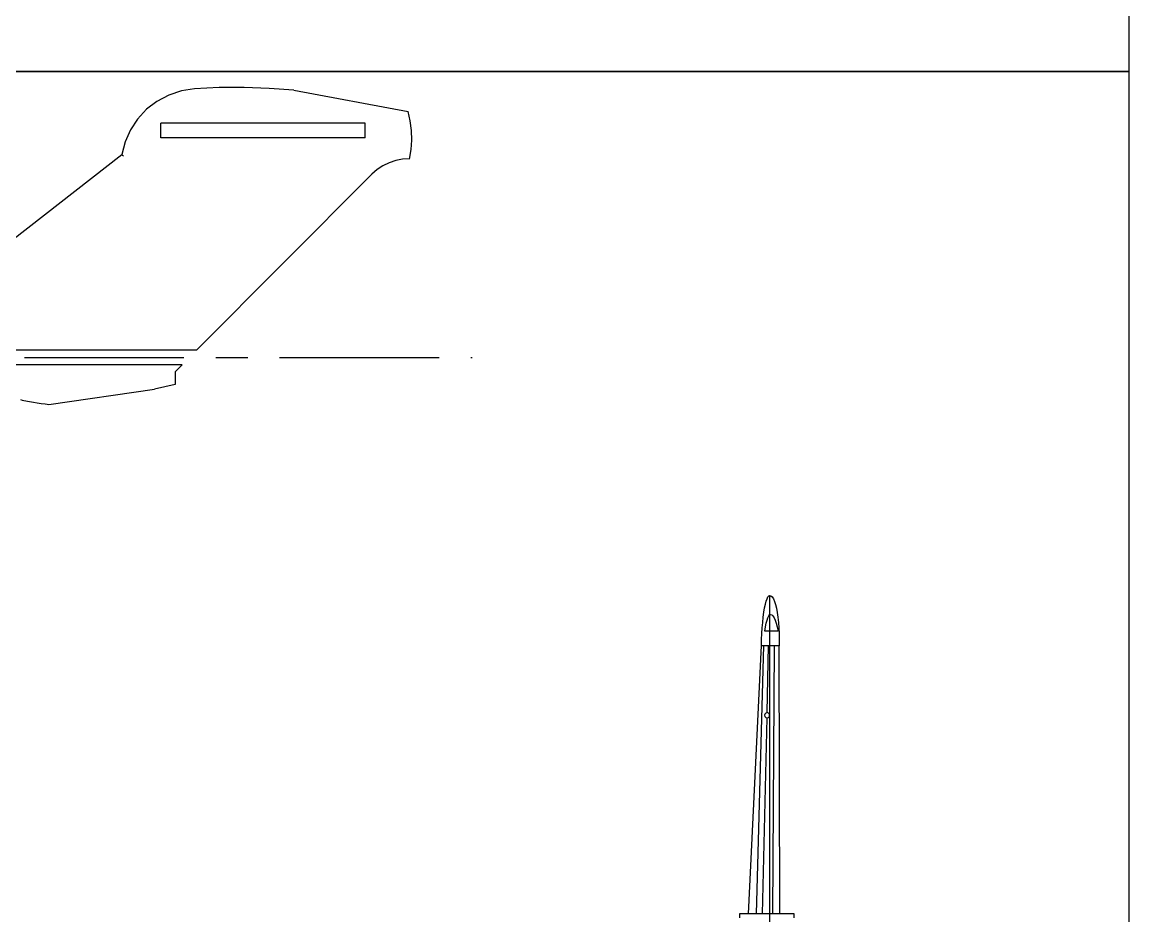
# Model space of a CAD drawing. Header units: inches. Extents: x 17 to 413, y 34 to 164.
# Drawn here: x 99.42 to 116.77, y 71.46 to 85.46 of the extents above; entities that cross this region are included whole.
import ezdxf

# ---------------------------------------------------------------- set-up
doc = ezdxf.new("R2010")
doc.units = ezdxf.units.IN
doc.header["$MEASUREMENT"] = 0
doc.linetypes.add('CENTERX2', pattern=[4, 2.5, -0.5, 0.5, -0.5])
doc.layers.add('CL', color=2, linetype='CENTERX2')
doc.layers.add('Layer 1', color=7, linetype='Continuous')

msp = doc.modelspace()

# ---------------------------------------------------------------- linework, layer by layer
at = {"linetype": 'Continuous'}
for p, q in [((101.59179, 83.65003), (101.59179, 83.76413)), ((104.79179, 83.65003), (101.59179, 83.65003)), ((104.79179, 83.65003), (104.79179, 83.76413)), ((102.14908, 80.3209), (97.03546, 80.3209)), ((101.92183, 80.0927), (97.03546, 80.0927))]:
    msp.add_line(p, q, dxfattribs=at)
at = {"layer": 'CL', "linetype": 'CENTERX2'}
msp.add_line((75.45173, 80.2068), (106.47135, 80.2068), dxfattribs=at)
at = {"layer": 'CL', "linetype": 'Continuous'}
msp.add_line((111.13378, 76.47939), (111.13378, 45.52009), dxfattribs=at)
at = {"layer": 'Layer 1', "color": 7}
for p, q in [((116.76568, 124.4937), (116.76568, 84.68938)), ((72.8027, 84.68938), (116.76568, 84.68938)), ((116.76568, 84.68938), (72.8027, 84.68938)), ((116.76568, 84.68938), (116.76568, 44.88506)), ((101.91412, 84.3863), (101.71249, 84.31961)), ((102.11862, 84.41768), (101.91412, 84.3863)), ((102.50596, 84.43715), (102.11862, 84.41768)), ((102.89763, 84.43932), (102.50596, 84.43715)), ((103.28713, 84.42417), (102.89763, 84.43932)), ((103.67448, 84.39388), (103.28713, 84.42417)), ((103.67448, 84.39388), (105.46836, 84.06281)), ((101.52921, 84.22049), (101.36538, 84.09713)), ((101.71249, 84.31961), (101.52921, 84.22049)), ((101.36538, 84.09713), (101.22414, 83.94119)), ((105.50082, 83.91566), (105.46836, 84.06281)), ((101.22414, 83.94119), (101.11387, 83.77353)), ((105.52029, 83.76636), (105.50082, 83.91566)), ((101.11387, 83.77353), (101.03296, 83.58867)), ((105.52246, 83.61489), (105.52029, 83.76636)), ((101.03296, 83.58867), (100.9804, 83.38984)), ((105.48784, 83.31627), (105.5138, 83.46558)), ((105.5138, 83.46558), (105.52246, 83.61489)), ((99.01773, 81.85999), (100.9804, 83.38984)), ((100.9804, 83.38984), (100.99122, 83.37902)), ((100.99122, 83.37902), (101.0042, 83.36821)), ((105.27144, 83.29463), (105.16758, 83.26001)), ((105.37964, 83.31627), (105.27144, 83.29463)), ((105.49, 83.32276), (105.37964, 83.31627)), ((105.49, 83.32276), (105.48351, 83.32276)), ((104.97932, 83.15182), (104.89492, 83.07825)), ((105.0702, 83.21241), (104.97932, 83.15182)), ((105.16758, 83.26001), (105.0702, 83.21241)), ((102.14908, 80.3209), (104.89492, 83.07825)), ((101.81351, 79.98393), (101.92183, 80.0927)), ((101.81351, 79.78652), (101.49108, 79.71344)), ((99.38993, 79.54678), (99.41589, 79.54028)), ((99.41589, 79.54028), (99.44402, 79.53596)), ((99.44402, 79.53596), (99.47216, 79.52947)), ((99.47216, 79.52947), (99.50029, 79.52514)), ((99.50029, 79.52514), (99.53058, 79.51865)), ((99.53058, 79.51865), (99.59117, 79.50783)), ((99.59117, 79.50783), (99.65176, 79.49701)), ((99.65176, 79.49701), (99.71451, 79.48835)), ((99.71451, 79.48835), (99.7751, 79.4797)), ((99.7751, 79.4797), (99.8054, 79.47537)), ((99.8054, 79.47537), (99.83569, 79.4732)), ((111.06669, 76.3409), (111.07968, 76.38851)), ((111.07968, 76.38851), (111.09266, 76.42746)), ((111.09266, 76.42746), (111.10781, 76.45559)), ((111.10781, 76.45559), (111.12079, 76.4729)), ((111.12079, 76.4729), (111.13378, 76.47939)), ((111.13378, 76.47939), (111.15326, 76.4729)), ((111.15326, 76.4729), (111.17273, 76.45559)), ((111.17273, 76.45559), (111.19221, 76.42746)), ((111.19221, 76.42746), (111.20952, 76.38634)), ((111.20952, 76.38634), (111.22466, 76.33874)), ((111.03424, 76.13966), (111.04506, 76.2154)), ((111.04506, 76.2154), (111.05588, 76.28248)), ((111.05588, 76.28248), (111.06669, 76.3409)), ((111.1208, 76.15698), (111.13378, 76.17429)), ((111.13378, 76.17429), (111.14676, 76.17861)), ((111.14676, 76.17861), (111.1684, 76.17429)), ((111.1684, 76.17429), (111.18571, 76.15698)), ((111.22466, 76.33874), (111.23981, 76.28031)), ((111.23981, 76.28031), (111.2528, 76.21324)), ((111.2528, 76.21324), (111.26362, 76.1375)), ((111.01909, 75.97088), (111.02558, 76.05744)), ((111.02558, 76.05744), (111.03424, 76.13966)), ((111.07103, 75.98603), (111.08185, 76.04229)), ((111.08185, 76.04229), (111.09483, 76.09206)), ((111.09483, 76.09206), (111.10781, 76.12885)), ((111.10781, 76.12885), (111.1208, 76.15698)), ((111.18571, 76.15698), (111.20519, 76.12885)), ((111.20519, 76.12885), (111.2225, 76.0899)), ((111.2225, 76.0899), (111.23765, 76.04229)), ((111.23765, 76.04229), (111.2528, 75.98603)), ((111.26362, 76.1375), (111.27227, 76.05744)), ((111.27227, 76.05744), (111.27876, 75.97088)), ((111.00827, 75.78695), (111.0126, 75.88216)), ((111.0126, 75.88216), (111.01909, 75.97088)), ((111.06021, 75.91895), (111.07103, 75.98603)), ((111.26578, 75.91895), (111.06021, 75.91895)), ((111.2528, 75.98603), (111.26578, 75.91895)), ((111.27876, 75.97088), (111.28309, 75.88)), ((111.28309, 75.88), (111.28309, 75.78695)), ((110.80054, 71.48953), (111.00611, 75.69391)), ((110.93037, 71.48953), (111.04506, 75.69391)), ((111.00611, 75.69175), (111.00827, 75.78695)), ((111.00611, 75.69391), (111.28309, 75.69391)), ((111.09267, 74.64227), (111.11647, 75.69391)), ((111.20303, 75.69391), (111.18139, 71.48953)), ((111.28309, 75.78695), (111.28309, 75.69175)), ((111.29175, 71.48953), (111.28309, 75.69391)), ((111.06021, 74.62063), (111.05372, 74.60116)), ((111.07536, 74.63578), (111.06021, 74.62063)), ((111.09483, 74.64227), (111.07536, 74.63578)), ((111.11431, 74.63578), (111.09483, 74.64227)), ((111.12945, 74.62063), (111.11431, 74.63578)), ((111.13378, 74.60116), (111.12945, 74.62063)), ((111.02342, 71.48953), (111.09267, 74.56221)), ((111.05372, 74.60116), (111.06021, 74.58168)), ((111.06021, 74.58168), (111.07536, 74.56654)), ((111.07536, 74.56654), (111.09483, 74.56221)), ((111.09483, 74.56221), (111.11431, 74.56654)), ((111.11431, 74.56654), (111.12945, 74.58168)), ((111.12945, 74.58168), (111.13378, 74.60116)), ((111.13378, 74.60116), (111.13378, 74.60116)), ((111.51896, 71.48953), (110.65988, 71.48953)), ((110.65988, 71.48953), (110.65988, 71.42677)), ((111.51896, 71.42677), (111.51896, 71.48953))]:
    msp.add_line(p, q, dxfattribs=at)
at = {"layer": 'Layer 1', "linetype": 'Continuous'}
for p, q in [((101.59179, 83.76413), (101.59179, 83.87823)), ((104.79179, 83.87823), (101.59179, 83.87823)), ((104.79179, 83.76413), (104.79179, 83.87823)), ((101.81351, 79.98393), (101.81351, 79.78652)), ((99.83569, 79.4732), (101.49108, 79.71344))]:
    msp.add_line(p, q, dxfattribs=at)

doc.saveas('drawing.dxf')
